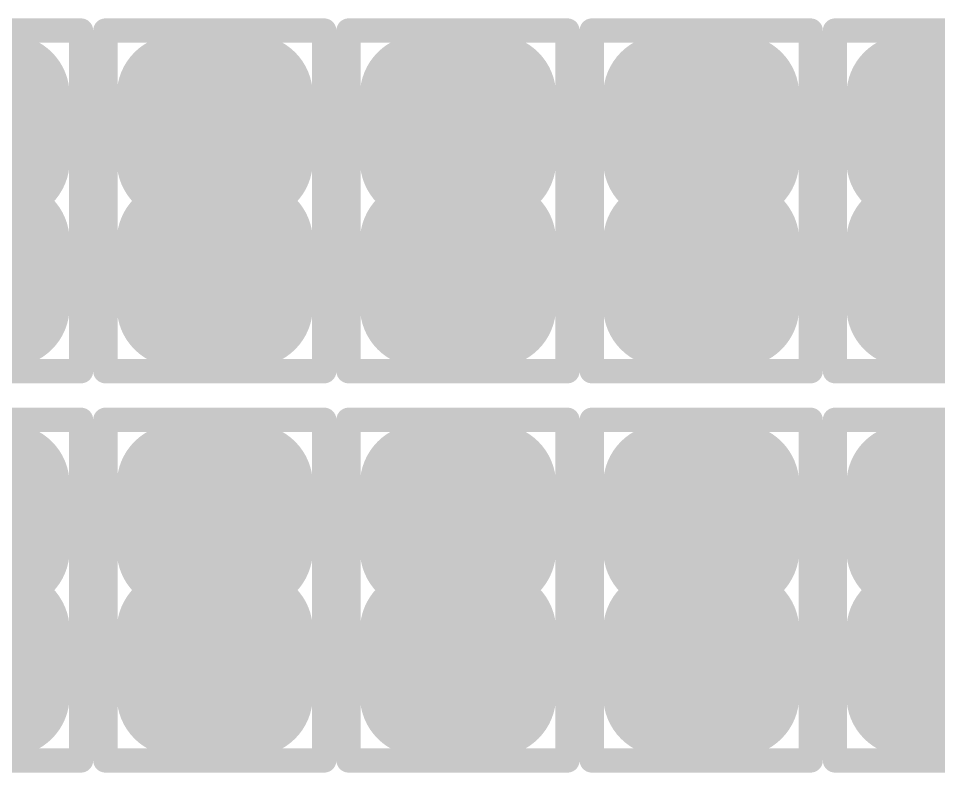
# Model space of a CAD drawing. Header units: millimetres. Extents: x 169 to 355, y 129 to 253.
# Drawn here: x 186.271 to 188.163, y 161.25 to 162.8 of the extents above; entities that cross this region are included whole.
import ezdxf

# ---------------------------------------------------------------- set-up
doc = ezdxf.new("R2010")
doc.units = ezdxf.units.MM
for name, color, linetype in [('BottomLayer', 5, 'Continuous'), ('BottomPaste', 16, 'Continuous'), ('BottomSolder', 6, 'Continuous'), ('Mechanical1', 6, 'Continuous'), ('Mechanical15', 56, 'Continuous')]:
    doc.layers.add(name, color=color, linetype=linetype)

# ---------------------------------------------------------------- blocks, each defined once
blk = doc.blocks.new('R01005_B_1276')
at = {"layer": 'BottomLayer', "const_width": 0.0225}
for points in [[(-0.2287, 0.0775, 1), (-0.2063, 0.0775, 1)], [(-0.0937, 0.0775, 1), (-0.0712, 0.0775, 1)], [(0.0712, 0.0775, 1), (0.0937, 0.0775, 1)], [(0.2063, 0.0775, 1), (0.2287, 0.0775, 1)], [(-0.2287, -0.0775, 1), (-0.2063, -0.0775, 1)], [(-0.0937, -0.0775, 1), (-0.0712, -0.0775, 1)], [(0.0712, -0.0775, 1), (0.0937, -0.0775, 1)], [(0.2063, -0.0775, 1), (0.2287, -0.0775, 1)]]:
    blk.add_lwpolyline(points, format="xyb", close=True, dxfattribs=at)
at = {"layer": 'BottomLayer'}
for points in [[(-0.0825, -0.1), (-0.0825, 0.1), (-0.2175, -0.1), (-0.2175, 0.1)], [(0.2175, -0.1), (0.2175, 0.1), (0.0825, -0.1), (0.0825, 0.1)], [(-0.06, -0.0775), (-0.06, 0.0775), (-0.24, -0.0775), (-0.24, 0.0775)], [(0.24, -0.0775), (0.24, 0.0775), (0.06, -0.0775), (0.06, 0.0775)]]:
    blk.add_solid(points, dxfattribs=at)
at = {"layer": 'BottomPaste', "const_width": 0.0225}
for points in [[(-0.2287, 0.0775, 1), (-0.2063, 0.0775, 1)], [(-0.0937, 0.0775, 1), (-0.0712, 0.0775, 1)], [(0.0712, 0.0775, 1), (0.0937, 0.0775, 1)], [(0.2063, 0.0775, 1), (0.2287, 0.0775, 1)], [(-0.2287, -0.0775, 1), (-0.2063, -0.0775, 1)], [(-0.0937, -0.0775, 1), (-0.0712, -0.0775, 1)], [(0.0712, -0.0775, 1), (0.0937, -0.0775, 1)], [(0.2063, -0.0775, 1), (0.2287, -0.0775, 1)]]:
    blk.add_lwpolyline(points, format="xyb", close=True, dxfattribs=at)
at = {"layer": 'BottomPaste'}
for points in [[(-0.0825, -0.1), (-0.0825, 0.1), (-0.2175, -0.1), (-0.2175, 0.1)], [(0.2175, -0.1), (0.2175, 0.1), (0.0825, -0.1), (0.0825, 0.1)], [(-0.06, -0.0775), (-0.06, 0.0775), (-0.24, -0.0775), (-0.24, 0.0775)], [(0.24, -0.0775), (0.24, 0.0775), (0.06, -0.0775), (0.06, 0.0775)]]:
    blk.add_solid(points, dxfattribs=at)
at = {"layer": 'BottomSolder', "const_width": 0.1241}
for points in [[(-0.2795, 0.0775, 1), (-0.1555, 0.0775, 1)], [(-0.1445, 0.0775, 1), (-0.0204, 0.0775, 1)], [(0.0204, 0.0775, 1), (0.1445, 0.0775, 1)], [(0.1555, 0.0775, 1), (0.2795, 0.0775, 1)], [(-0.2795, -0.0775, 1), (-0.1555, -0.0775, 1)], [(-0.1445, -0.0775, 1), (-0.0204, -0.0775, 1)], [(0.0204, -0.0775, 1), (0.1445, -0.0775, 1)], [(0.1555, -0.0775, 1), (0.2795, -0.0775, 1)]]:
    blk.add_lwpolyline(points, format="xyb", close=True, dxfattribs=at)
at = {"layer": 'BottomSolder'}
for points in [[(-0.0825, -0.2016), (-0.0825, 0.2016), (-0.2175, -0.2016), (-0.2175, 0.2016)], [(0.2175, -0.2016), (0.2175, 0.2016), (0.0825, -0.2016), (0.0825, 0.2016)], [(0.0416, -0.0775), (0.0416, 0.0775), (-0.3416, -0.0775), (-0.3416, 0.0775)], [(0.3416, -0.0775), (0.3416, 0.0775), (-0.0416, -0.0775), (-0.0416, 0.0775)]]:
    blk.add_solid(points, dxfattribs=at)
at = {"layer": 'Mechanical1', "const_width": 0.05}
for points in [[(-0.1999, 0.0999), (-0.1999, -0.1001)], [(-0.1999, 0.0999), (0.2001, 0.0999)], [(0.2001, 0.0999), (0.2001, -0.1001)], [(-0.1999, -0.1001), (0.2001, -0.1001)]]:
    blk.add_lwpolyline(points, dxfattribs=at)
at = {"layer": 'Mechanical1', "const_width": 0.025}
for points in [[(-0.2124, 0.0999, 1), (-0.1874, 0.0999, 1)], [(-0.2124, 0.0999, 1), (-0.1874, 0.0999, 1)], [(0.1876, 0.0999, 1), (0.2126, 0.0999, 1)], [(0.1876, 0.0999, 1), (0.2126, 0.0999, 1)], [(-0.2124, -0.1001, 1), (-0.1874, -0.1001, 1)], [(-0.2124, -0.1001, 1), (-0.1874, -0.1001, 1)], [(0.1876, -0.1001, 1), (0.2126, -0.1001, 1)], [(0.1876, -0.1001, 1), (0.2126, -0.1001, 1)]]:
    blk.add_lwpolyline(points, format="xyb", close=True, dxfattribs=at)
at = {"layer": 'Mechanical15', "const_width": 0.05}
for points in [[(-0.35, 0.225), (-0.35, -0.225)], [(-0.35, 0.225), (0.35, 0.225)], [(0.35, 0.225), (0.35, -0.225)], [(0, 0.125), (0, -0.125)], [(-0.15, 0), (0.15, 0)], [(-0.35, -0.225), (0.35, -0.225)]]:
    blk.add_lwpolyline(points, dxfattribs=at)
at = {"layer": 'Mechanical15', "const_width": 0.025}
for points in [[(-0.3625, 0.225, 1), (-0.3375, 0.225, 1)], [(-0.3625, 0.225, 1), (-0.3375, 0.225, 1)], [(0.3375, 0.225, 1), (0.3625, 0.225, 1)], [(0.3375, 0.225, 1), (0.3625, 0.225, 1)], [(-0.0125, 0.125, 1), (0.0125, 0.125, 1)], [(-0.1625, 0, 1), (-0.1375, 0, 1)], [(0.1375, 0, 1), (0.1625, 0, 1)], [(-0.0125, -0.125, 1), (0.0125, -0.125, 1)], [(-0.3625, -0.225, 1), (-0.3375, -0.225, 1)], [(-0.3625, -0.225, 1), (-0.3375, -0.225, 1)], [(0.3375, -0.225, 1), (0.3625, -0.225, 1)], [(0.3375, -0.225, 1), (0.3625, -0.225, 1)]]:
    blk.add_lwpolyline(points, format="xyb", close=True, dxfattribs=at)
blk = doc.blocks.new('R01005_B_1279')
at = {"layer": 'BottomLayer', "const_width": 0.0225}
for points in [[(-0.2287, 0.0775, 1), (-0.2063, 0.0775, 1)], [(-0.0937, 0.0775, 1), (-0.0712, 0.0775, 1)], [(0.0712, 0.0775, 1), (0.0937, 0.0775, 1)], [(0.2063, 0.0775, 1), (0.2287, 0.0775, 1)], [(-0.2287, -0.0775, 1), (-0.2063, -0.0775, 1)], [(-0.0937, -0.0775, 1), (-0.0712, -0.0775, 1)], [(0.0712, -0.0775, 1), (0.0937, -0.0775, 1)], [(0.2063, -0.0775, 1), (0.2287, -0.0775, 1)]]:
    blk.add_lwpolyline(points, format="xyb", close=True, dxfattribs=at)
at = {"layer": 'BottomLayer'}
for points in [[(-0.0825, -0.1), (-0.0825, 0.1), (-0.2175, -0.1), (-0.2175, 0.1)], [(0.2175, -0.1), (0.2175, 0.1), (0.0825, -0.1), (0.0825, 0.1)], [(-0.06, -0.0775), (-0.06, 0.0775), (-0.24, -0.0775), (-0.24, 0.0775)], [(0.24, -0.0775), (0.24, 0.0775), (0.06, -0.0775), (0.06, 0.0775)]]:
    blk.add_solid(points, dxfattribs=at)
at = {"layer": 'BottomPaste', "const_width": 0.0225}
for points in [[(-0.2287, 0.0775, 1), (-0.2063, 0.0775, 1)], [(-0.0937, 0.0775, 1), (-0.0712, 0.0775, 1)], [(0.0712, 0.0775, 1), (0.0937, 0.0775, 1)], [(0.2063, 0.0775, 1), (0.2287, 0.0775, 1)], [(-0.2287, -0.0775, 1), (-0.2063, -0.0775, 1)], [(-0.0937, -0.0775, 1), (-0.0712, -0.0775, 1)], [(0.0712, -0.0775, 1), (0.0937, -0.0775, 1)], [(0.2063, -0.0775, 1), (0.2287, -0.0775, 1)]]:
    blk.add_lwpolyline(points, format="xyb", close=True, dxfattribs=at)
at = {"layer": 'BottomPaste'}
for points in [[(-0.0825, -0.1), (-0.0825, 0.1), (-0.2175, -0.1), (-0.2175, 0.1)], [(0.2175, -0.1), (0.2175, 0.1), (0.0825, -0.1), (0.0825, 0.1)], [(-0.06, -0.0775), (-0.06, 0.0775), (-0.24, -0.0775), (-0.24, 0.0775)], [(0.24, -0.0775), (0.24, 0.0775), (0.06, -0.0775), (0.06, 0.0775)]]:
    blk.add_solid(points, dxfattribs=at)
at = {"layer": 'BottomSolder', "const_width": 0.1241}
for points in [[(-0.2795, 0.0775, 1), (-0.1555, 0.0775, 1)], [(-0.1445, 0.0775, 1), (-0.0204, 0.0775, 1)], [(0.0204, 0.0775, 1), (0.1445, 0.0775, 1)], [(0.1555, 0.0775, 1), (0.2795, 0.0775, 1)], [(-0.2795, -0.0775, 1), (-0.1555, -0.0775, 1)], [(-0.1445, -0.0775, 1), (-0.0204, -0.0775, 1)], [(0.0204, -0.0775, 1), (0.1445, -0.0775, 1)], [(0.1555, -0.0775, 1), (0.2795, -0.0775, 1)]]:
    blk.add_lwpolyline(points, format="xyb", close=True, dxfattribs=at)
at = {"layer": 'BottomSolder'}
for points in [[(-0.0825, -0.2016), (-0.0825, 0.2016), (-0.2175, -0.2016), (-0.2175, 0.2016)], [(0.2175, -0.2016), (0.2175, 0.2016), (0.0825, -0.2016), (0.0825, 0.2016)], [(0.0416, -0.0775), (0.0416, 0.0775), (-0.3416, -0.0775), (-0.3416, 0.0775)], [(0.3416, -0.0775), (0.3416, 0.0775), (-0.0416, -0.0775), (-0.0416, 0.0775)]]:
    blk.add_solid(points, dxfattribs=at)
at = {"layer": 'Mechanical1', "const_width": 0.05}
for points in [[(-0.1999, 0.0999), (-0.1999, -0.1001)], [(-0.1999, 0.0999), (0.2001, 0.0999)], [(0.2001, 0.0999), (0.2001, -0.1001)], [(-0.1999, -0.1001), (0.2001, -0.1001)]]:
    blk.add_lwpolyline(points, dxfattribs=at)
at = {"layer": 'Mechanical1', "const_width": 0.025}
for points in [[(-0.2124, 0.0999, 1), (-0.1874, 0.0999, 1)], [(-0.2124, 0.0999, 1), (-0.1874, 0.0999, 1)], [(0.1876, 0.0999, 1), (0.2126, 0.0999, 1)], [(0.1876, 0.0999, 1), (0.2126, 0.0999, 1)], [(-0.2124, -0.1001, 1), (-0.1874, -0.1001, 1)], [(-0.2124, -0.1001, 1), (-0.1874, -0.1001, 1)], [(0.1876, -0.1001, 1), (0.2126, -0.1001, 1)], [(0.1876, -0.1001, 1), (0.2126, -0.1001, 1)]]:
    blk.add_lwpolyline(points, format="xyb", close=True, dxfattribs=at)
at = {"layer": 'Mechanical15', "const_width": 0.05}
for points in [[(-0.35, 0.225), (-0.35, -0.225)], [(-0.35, 0.225), (0.35, 0.225)], [(0.35, 0.225), (0.35, -0.225)], [(0, 0.125), (0, -0.125)], [(-0.15, 0), (0.15, 0)], [(-0.35, -0.225), (0.35, -0.225)]]:
    blk.add_lwpolyline(points, dxfattribs=at)
at = {"layer": 'Mechanical15', "const_width": 0.025}
for points in [[(-0.3625, 0.225, 1), (-0.3375, 0.225, 1)], [(-0.3625, 0.225, 1), (-0.3375, 0.225, 1)], [(0.3375, 0.225, 1), (0.3625, 0.225, 1)], [(0.3375, 0.225, 1), (0.3625, 0.225, 1)], [(-0.0125, 0.125, 1), (0.0125, 0.125, 1)], [(-0.1625, 0, 1), (-0.1375, 0, 1)], [(0.1375, 0, 1), (0.1625, 0, 1)], [(-0.0125, -0.125, 1), (0.0125, -0.125, 1)], [(-0.3625, -0.225, 1), (-0.3375, -0.225, 1)], [(-0.3625, -0.225, 1), (-0.3375, -0.225, 1)], [(0.3375, -0.225, 1), (0.3625, -0.225, 1)], [(0.3375, -0.225, 1), (0.3625, -0.225, 1)]]:
    blk.add_lwpolyline(points, format="xyb", close=True, dxfattribs=at)
blk = doc.blocks.new('R01005_B_1280')
at = {"layer": 'BottomLayer', "const_width": 0.0225}
for points in [[(-0.2287, 0.0775, 1), (-0.2063, 0.0775, 1)], [(-0.0937, 0.0775, 1), (-0.0712, 0.0775, 1)], [(0.0712, 0.0775, 1), (0.0937, 0.0775, 1)], [(0.2063, 0.0775, 1), (0.2287, 0.0775, 1)], [(-0.2287, -0.0775, 1), (-0.2063, -0.0775, 1)], [(-0.0937, -0.0775, 1), (-0.0712, -0.0775, 1)], [(0.0712, -0.0775, 1), (0.0937, -0.0775, 1)], [(0.2063, -0.0775, 1), (0.2287, -0.0775, 1)]]:
    blk.add_lwpolyline(points, format="xyb", close=True, dxfattribs=at)
at = {"layer": 'BottomLayer'}
for points in [[(-0.0825, -0.1), (-0.0825, 0.1), (-0.2175, -0.1), (-0.2175, 0.1)], [(0.2175, -0.1), (0.2175, 0.1), (0.0825, -0.1), (0.0825, 0.1)], [(-0.06, -0.0775), (-0.06, 0.0775), (-0.24, -0.0775), (-0.24, 0.0775)], [(0.24, -0.0775), (0.24, 0.0775), (0.06, -0.0775), (0.06, 0.0775)]]:
    blk.add_solid(points, dxfattribs=at)
at = {"layer": 'BottomPaste', "const_width": 0.0225}
for points in [[(-0.2287, 0.0775, 1), (-0.2063, 0.0775, 1)], [(-0.0937, 0.0775, 1), (-0.0712, 0.0775, 1)], [(0.0712, 0.0775, 1), (0.0937, 0.0775, 1)], [(0.2063, 0.0775, 1), (0.2287, 0.0775, 1)], [(-0.2287, -0.0775, 1), (-0.2063, -0.0775, 1)], [(-0.0937, -0.0775, 1), (-0.0712, -0.0775, 1)], [(0.0712, -0.0775, 1), (0.0937, -0.0775, 1)], [(0.2063, -0.0775, 1), (0.2287, -0.0775, 1)]]:
    blk.add_lwpolyline(points, format="xyb", close=True, dxfattribs=at)
at = {"layer": 'BottomPaste'}
for points in [[(-0.0825, -0.1), (-0.0825, 0.1), (-0.2175, -0.1), (-0.2175, 0.1)], [(0.2175, -0.1), (0.2175, 0.1), (0.0825, -0.1), (0.0825, 0.1)], [(-0.06, -0.0775), (-0.06, 0.0775), (-0.24, -0.0775), (-0.24, 0.0775)], [(0.24, -0.0775), (0.24, 0.0775), (0.06, -0.0775), (0.06, 0.0775)]]:
    blk.add_solid(points, dxfattribs=at)
at = {"layer": 'BottomSolder', "const_width": 0.1241}
for points in [[(-0.2795, 0.0775, 1), (-0.1555, 0.0775, 1)], [(-0.1445, 0.0775, 1), (-0.0204, 0.0775, 1)], [(0.0204, 0.0775, 1), (0.1445, 0.0775, 1)], [(0.1555, 0.0775, 1), (0.2795, 0.0775, 1)], [(-0.2795, -0.0775, 1), (-0.1555, -0.0775, 1)], [(-0.1445, -0.0775, 1), (-0.0204, -0.0775, 1)], [(0.0204, -0.0775, 1), (0.1445, -0.0775, 1)], [(0.1555, -0.0775, 1), (0.2795, -0.0775, 1)]]:
    blk.add_lwpolyline(points, format="xyb", close=True, dxfattribs=at)
at = {"layer": 'BottomSolder'}
for points in [[(-0.0825, -0.2016), (-0.0825, 0.2016), (-0.2175, -0.2016), (-0.2175, 0.2016)], [(0.2175, -0.2016), (0.2175, 0.2016), (0.0825, -0.2016), (0.0825, 0.2016)], [(0.0416, -0.0775), (0.0416, 0.0775), (-0.3416, -0.0775), (-0.3416, 0.0775)], [(0.3416, -0.0775), (0.3416, 0.0775), (-0.0416, -0.0775), (-0.0416, 0.0775)]]:
    blk.add_solid(points, dxfattribs=at)
at = {"layer": 'Mechanical1', "const_width": 0.05}
for points in [[(-0.1999, 0.0999), (-0.1999, -0.1001)], [(-0.1999, 0.0999), (0.2001, 0.0999)], [(0.2001, 0.0999), (0.2001, -0.1001)], [(-0.1999, -0.1001), (0.2001, -0.1001)]]:
    blk.add_lwpolyline(points, dxfattribs=at)
at = {"layer": 'Mechanical1', "const_width": 0.025}
for points in [[(-0.2124, 0.0999, 1), (-0.1874, 0.0999, 1)], [(-0.2124, 0.0999, 1), (-0.1874, 0.0999, 1)], [(0.1876, 0.0999, 1), (0.2126, 0.0999, 1)], [(0.1876, 0.0999, 1), (0.2126, 0.0999, 1)], [(-0.2124, -0.1001, 1), (-0.1874, -0.1001, 1)], [(-0.2124, -0.1001, 1), (-0.1874, -0.1001, 1)], [(0.1876, -0.1001, 1), (0.2126, -0.1001, 1)], [(0.1876, -0.1001, 1), (0.2126, -0.1001, 1)]]:
    blk.add_lwpolyline(points, format="xyb", close=True, dxfattribs=at)
at = {"layer": 'Mechanical15', "const_width": 0.05}
for points in [[(-0.35, 0.225), (-0.35, -0.225)], [(-0.35, 0.225), (0.35, 0.225)], [(0.35, 0.225), (0.35, -0.225)], [(0, 0.125), (0, -0.125)], [(-0.15, 0), (0.15, 0)], [(-0.35, -0.225), (0.35, -0.225)]]:
    blk.add_lwpolyline(points, dxfattribs=at)
at = {"layer": 'Mechanical15', "const_width": 0.025}
for points in [[(-0.3625, 0.225, 1), (-0.3375, 0.225, 1)], [(-0.3625, 0.225, 1), (-0.3375, 0.225, 1)], [(0.3375, 0.225, 1), (0.3625, 0.225, 1)], [(0.3375, 0.225, 1), (0.3625, 0.225, 1)], [(-0.0125, 0.125, 1), (0.0125, 0.125, 1)], [(-0.1625, 0, 1), (-0.1375, 0, 1)], [(0.1375, 0, 1), (0.1625, 0, 1)], [(-0.0125, -0.125, 1), (0.0125, -0.125, 1)], [(-0.3625, -0.225, 1), (-0.3375, -0.225, 1)], [(-0.3625, -0.225, 1), (-0.3375, -0.225, 1)], [(0.3375, -0.225, 1), (0.3625, -0.225, 1)], [(0.3375, -0.225, 1), (0.3625, -0.225, 1)]]:
    blk.add_lwpolyline(points, format="xyb", close=True, dxfattribs=at)
blk = doc.blocks.new('R01005_B_1281')
at = {"layer": 'BottomLayer', "const_width": 0.0225}
for points in [[(-0.2287, 0.0775, 1), (-0.2063, 0.0775, 1)], [(-0.0937, 0.0775, 1), (-0.0712, 0.0775, 1)], [(0.0712, 0.0775, 1), (0.0937, 0.0775, 1)], [(0.2063, 0.0775, 1), (0.2287, 0.0775, 1)], [(-0.2287, -0.0775, 1), (-0.2063, -0.0775, 1)], [(-0.0937, -0.0775, 1), (-0.0712, -0.0775, 1)], [(0.0712, -0.0775, 1), (0.0937, -0.0775, 1)], [(0.2063, -0.0775, 1), (0.2287, -0.0775, 1)]]:
    blk.add_lwpolyline(points, format="xyb", close=True, dxfattribs=at)
at = {"layer": 'BottomLayer'}
for points in [[(-0.0825, -0.1), (-0.0825, 0.1), (-0.2175, -0.1), (-0.2175, 0.1)], [(0.2175, -0.1), (0.2175, 0.1), (0.0825, -0.1), (0.0825, 0.1)], [(-0.06, -0.0775), (-0.06, 0.0775), (-0.24, -0.0775), (-0.24, 0.0775)], [(0.24, -0.0775), (0.24, 0.0775), (0.06, -0.0775), (0.06, 0.0775)]]:
    blk.add_solid(points, dxfattribs=at)
at = {"layer": 'BottomPaste', "const_width": 0.0225}
for points in [[(-0.2287, 0.0775, 1), (-0.2063, 0.0775, 1)], [(-0.0937, 0.0775, 1), (-0.0712, 0.0775, 1)], [(0.0712, 0.0775, 1), (0.0937, 0.0775, 1)], [(0.2063, 0.0775, 1), (0.2287, 0.0775, 1)], [(-0.2287, -0.0775, 1), (-0.2063, -0.0775, 1)], [(-0.0937, -0.0775, 1), (-0.0712, -0.0775, 1)], [(0.0712, -0.0775, 1), (0.0937, -0.0775, 1)], [(0.2063, -0.0775, 1), (0.2287, -0.0775, 1)]]:
    blk.add_lwpolyline(points, format="xyb", close=True, dxfattribs=at)
at = {"layer": 'BottomPaste'}
for points in [[(-0.0825, -0.1), (-0.0825, 0.1), (-0.2175, -0.1), (-0.2175, 0.1)], [(0.2175, -0.1), (0.2175, 0.1), (0.0825, -0.1), (0.0825, 0.1)], [(-0.06, -0.0775), (-0.06, 0.0775), (-0.24, -0.0775), (-0.24, 0.0775)], [(0.24, -0.0775), (0.24, 0.0775), (0.06, -0.0775), (0.06, 0.0775)]]:
    blk.add_solid(points, dxfattribs=at)
at = {"layer": 'BottomSolder', "const_width": 0.1241}
for points in [[(-0.2795, 0.0775, 1), (-0.1555, 0.0775, 1)], [(-0.1445, 0.0775, 1), (-0.0204, 0.0775, 1)], [(0.0204, 0.0775, 1), (0.1445, 0.0775, 1)], [(0.1555, 0.0775, 1), (0.2795, 0.0775, 1)], [(-0.2795, -0.0775, 1), (-0.1555, -0.0775, 1)], [(-0.1445, -0.0775, 1), (-0.0204, -0.0775, 1)], [(0.0204, -0.0775, 1), (0.1445, -0.0775, 1)], [(0.1555, -0.0775, 1), (0.2795, -0.0775, 1)]]:
    blk.add_lwpolyline(points, format="xyb", close=True, dxfattribs=at)
at = {"layer": 'BottomSolder'}
for points in [[(-0.0825, -0.2016), (-0.0825, 0.2016), (-0.2175, -0.2016), (-0.2175, 0.2016)], [(0.2175, -0.2016), (0.2175, 0.2016), (0.0825, -0.2016), (0.0825, 0.2016)], [(0.0416, -0.0775), (0.0416, 0.0775), (-0.3416, -0.0775), (-0.3416, 0.0775)], [(0.3416, -0.0775), (0.3416, 0.0775), (-0.0416, -0.0775), (-0.0416, 0.0775)]]:
    blk.add_solid(points, dxfattribs=at)
at = {"layer": 'Mechanical1', "const_width": 0.05}
for points in [[(-0.1999, 0.0999), (-0.1999, -0.1001)], [(-0.1999, 0.0999), (0.2001, 0.0999)], [(0.2001, 0.0999), (0.2001, -0.1001)], [(-0.1999, -0.1001), (0.2001, -0.1001)]]:
    blk.add_lwpolyline(points, dxfattribs=at)
at = {"layer": 'Mechanical1', "const_width": 0.025}
for points in [[(-0.2124, 0.0999, 1), (-0.1874, 0.0999, 1)], [(-0.2124, 0.0999, 1), (-0.1874, 0.0999, 1)], [(0.1876, 0.0999, 1), (0.2126, 0.0999, 1)], [(0.1876, 0.0999, 1), (0.2126, 0.0999, 1)], [(-0.2124, -0.1001, 1), (-0.1874, -0.1001, 1)], [(-0.2124, -0.1001, 1), (-0.1874, -0.1001, 1)], [(0.1876, -0.1001, 1), (0.2126, -0.1001, 1)], [(0.1876, -0.1001, 1), (0.2126, -0.1001, 1)]]:
    blk.add_lwpolyline(points, format="xyb", close=True, dxfattribs=at)
at = {"layer": 'Mechanical15', "const_width": 0.05}
for points in [[(-0.35, 0.225), (-0.35, -0.225)], [(-0.35, 0.225), (0.35, 0.225)], [(0.35, 0.225), (0.35, -0.225)], [(0, 0.125), (0, -0.125)], [(-0.15, 0), (0.15, 0)], [(-0.35, -0.225), (0.35, -0.225)]]:
    blk.add_lwpolyline(points, dxfattribs=at)
at = {"layer": 'Mechanical15', "const_width": 0.025}
for points in [[(-0.3625, 0.225, 1), (-0.3375, 0.225, 1)], [(-0.3625, 0.225, 1), (-0.3375, 0.225, 1)], [(0.3375, 0.225, 1), (0.3625, 0.225, 1)], [(0.3375, 0.225, 1), (0.3625, 0.225, 1)], [(-0.0125, 0.125, 1), (0.0125, 0.125, 1)], [(-0.1625, 0, 1), (-0.1375, 0, 1)], [(0.1375, 0, 1), (0.1625, 0, 1)], [(-0.0125, -0.125, 1), (0.0125, -0.125, 1)], [(-0.3625, -0.225, 1), (-0.3375, -0.225, 1)], [(-0.3625, -0.225, 1), (-0.3375, -0.225, 1)], [(0.3375, -0.225, 1), (0.3625, -0.225, 1)], [(0.3375, -0.225, 1), (0.3625, -0.225, 1)]]:
    blk.add_lwpolyline(points, format="xyb", close=True, dxfattribs=at)
blk = doc.blocks.new('R01005_B_1282')
at = {"layer": 'BottomLayer', "const_width": 0.0225}
for points in [[(-0.2287, 0.0775, 1), (-0.2063, 0.0775, 1)], [(-0.0937, 0.0775, 1), (-0.0712, 0.0775, 1)], [(0.0712, 0.0775, 1), (0.0937, 0.0775, 1)], [(0.2063, 0.0775, 1), (0.2287, 0.0775, 1)], [(-0.2287, -0.0775, 1), (-0.2063, -0.0775, 1)], [(-0.0937, -0.0775, 1), (-0.0712, -0.0775, 1)], [(0.0712, -0.0775, 1), (0.0937, -0.0775, 1)], [(0.2063, -0.0775, 1), (0.2287, -0.0775, 1)]]:
    blk.add_lwpolyline(points, format="xyb", close=True, dxfattribs=at)
at = {"layer": 'BottomLayer'}
for points in [[(-0.0825, -0.1), (-0.0825, 0.1), (-0.2175, -0.1), (-0.2175, 0.1)], [(0.2175, -0.1), (0.2175, 0.1), (0.0825, -0.1), (0.0825, 0.1)], [(-0.06, -0.0775), (-0.06, 0.0775), (-0.24, -0.0775), (-0.24, 0.0775)], [(0.24, -0.0775), (0.24, 0.0775), (0.06, -0.0775), (0.06, 0.0775)]]:
    blk.add_solid(points, dxfattribs=at)
at = {"layer": 'BottomPaste', "const_width": 0.0225}
for points in [[(-0.2287, 0.0775, 1), (-0.2063, 0.0775, 1)], [(-0.0937, 0.0775, 1), (-0.0712, 0.0775, 1)], [(0.0712, 0.0775, 1), (0.0937, 0.0775, 1)], [(0.2063, 0.0775, 1), (0.2287, 0.0775, 1)], [(-0.2287, -0.0775, 1), (-0.2063, -0.0775, 1)], [(-0.0937, -0.0775, 1), (-0.0712, -0.0775, 1)], [(0.0712, -0.0775, 1), (0.0937, -0.0775, 1)], [(0.2063, -0.0775, 1), (0.2287, -0.0775, 1)]]:
    blk.add_lwpolyline(points, format="xyb", close=True, dxfattribs=at)
at = {"layer": 'BottomPaste'}
for points in [[(-0.0825, -0.1), (-0.0825, 0.1), (-0.2175, -0.1), (-0.2175, 0.1)], [(0.2175, -0.1), (0.2175, 0.1), (0.0825, -0.1), (0.0825, 0.1)], [(-0.06, -0.0775), (-0.06, 0.0775), (-0.24, -0.0775), (-0.24, 0.0775)], [(0.24, -0.0775), (0.24, 0.0775), (0.06, -0.0775), (0.06, 0.0775)]]:
    blk.add_solid(points, dxfattribs=at)
at = {"layer": 'BottomSolder', "const_width": 0.1241}
for points in [[(-0.2795, 0.0775, 1), (-0.1555, 0.0775, 1)], [(-0.1445, 0.0775, 1), (-0.0204, 0.0775, 1)], [(0.0204, 0.0775, 1), (0.1445, 0.0775, 1)], [(0.1555, 0.0775, 1), (0.2795, 0.0775, 1)], [(-0.2795, -0.0775, 1), (-0.1555, -0.0775, 1)], [(-0.1445, -0.0775, 1), (-0.0204, -0.0775, 1)], [(0.0204, -0.0775, 1), (0.1445, -0.0775, 1)], [(0.1555, -0.0775, 1), (0.2795, -0.0775, 1)]]:
    blk.add_lwpolyline(points, format="xyb", close=True, dxfattribs=at)
at = {"layer": 'BottomSolder'}
for points in [[(-0.0825, -0.2016), (-0.0825, 0.2016), (-0.2175, -0.2016), (-0.2175, 0.2016)], [(0.2175, -0.2016), (0.2175, 0.2016), (0.0825, -0.2016), (0.0825, 0.2016)], [(0.0416, -0.0775), (0.0416, 0.0775), (-0.3416, -0.0775), (-0.3416, 0.0775)], [(0.3416, -0.0775), (0.3416, 0.0775), (-0.0416, -0.0775), (-0.0416, 0.0775)]]:
    blk.add_solid(points, dxfattribs=at)
at = {"layer": 'Mechanical1', "const_width": 0.05}
for points in [[(-0.1999, 0.0999), (-0.1999, -0.1001)], [(-0.1999, 0.0999), (0.2001, 0.0999)], [(0.2001, 0.0999), (0.2001, -0.1001)], [(-0.1999, -0.1001), (0.2001, -0.1001)]]:
    blk.add_lwpolyline(points, dxfattribs=at)
at = {"layer": 'Mechanical1', "const_width": 0.025}
for points in [[(-0.2124, 0.0999, 1), (-0.1874, 0.0999, 1)], [(-0.2124, 0.0999, 1), (-0.1874, 0.0999, 1)], [(0.1876, 0.0999, 1), (0.2126, 0.0999, 1)], [(0.1876, 0.0999, 1), (0.2126, 0.0999, 1)], [(-0.2124, -0.1001, 1), (-0.1874, -0.1001, 1)], [(-0.2124, -0.1001, 1), (-0.1874, -0.1001, 1)], [(0.1876, -0.1001, 1), (0.2126, -0.1001, 1)], [(0.1876, -0.1001, 1), (0.2126, -0.1001, 1)]]:
    blk.add_lwpolyline(points, format="xyb", close=True, dxfattribs=at)
at = {"layer": 'Mechanical15', "const_width": 0.05}
for points in [[(-0.35, 0.225), (-0.35, -0.225)], [(-0.35, 0.225), (0.35, 0.225)], [(0.35, 0.225), (0.35, -0.225)], [(0, 0.125), (0, -0.125)], [(-0.15, 0), (0.15, 0)], [(-0.35, -0.225), (0.35, -0.225)]]:
    blk.add_lwpolyline(points, dxfattribs=at)
at = {"layer": 'Mechanical15', "const_width": 0.025}
for points in [[(-0.3625, 0.225, 1), (-0.3375, 0.225, 1)], [(-0.3625, 0.225, 1), (-0.3375, 0.225, 1)], [(0.3375, 0.225, 1), (0.3625, 0.225, 1)], [(0.3375, 0.225, 1), (0.3625, 0.225, 1)], [(-0.0125, 0.125, 1), (0.0125, 0.125, 1)], [(-0.1625, 0, 1), (-0.1375, 0, 1)], [(0.1375, 0, 1), (0.1625, 0, 1)], [(-0.0125, -0.125, 1), (0.0125, -0.125, 1)], [(-0.3625, -0.225, 1), (-0.3375, -0.225, 1)], [(-0.3625, -0.225, 1), (-0.3375, -0.225, 1)], [(0.3375, -0.225, 1), (0.3625, -0.225, 1)], [(0.3375, -0.225, 1), (0.3625, -0.225, 1)]]:
    blk.add_lwpolyline(points, format="xyb", close=True, dxfattribs=at)
blk = doc.blocks.new('R01005_B_1316')
at = {"layer": 'BottomLayer', "const_width": 0.0225}
for points in [[(-0.2287, 0.0775, 1), (-0.2063, 0.0775, 1)], [(-0.0937, 0.0775, 1), (-0.0712, 0.0775, 1)], [(0.0712, 0.0775, 1), (0.0937, 0.0775, 1)], [(0.2063, 0.0775, 1), (0.2287, 0.0775, 1)], [(-0.2287, -0.0775, 1), (-0.2063, -0.0775, 1)], [(-0.0937, -0.0775, 1), (-0.0712, -0.0775, 1)], [(0.0712, -0.0775, 1), (0.0937, -0.0775, 1)], [(0.2063, -0.0775, 1), (0.2287, -0.0775, 1)]]:
    blk.add_lwpolyline(points, format="xyb", close=True, dxfattribs=at)
at = {"layer": 'BottomLayer'}
for points in [[(-0.0825, -0.1), (-0.0825, 0.1), (-0.2175, -0.1), (-0.2175, 0.1)], [(0.2175, -0.1), (0.2175, 0.1), (0.0825, -0.1), (0.0825, 0.1)], [(-0.06, -0.0775), (-0.06, 0.0775), (-0.24, -0.0775), (-0.24, 0.0775)], [(0.24, -0.0775), (0.24, 0.0775), (0.06, -0.0775), (0.06, 0.0775)]]:
    blk.add_solid(points, dxfattribs=at)
at = {"layer": 'BottomPaste', "const_width": 0.0225}
for points in [[(-0.2287, 0.0775, 1), (-0.2063, 0.0775, 1)], [(-0.0937, 0.0775, 1), (-0.0712, 0.0775, 1)], [(0.0712, 0.0775, 1), (0.0937, 0.0775, 1)], [(0.2063, 0.0775, 1), (0.2287, 0.0775, 1)], [(-0.2287, -0.0775, 1), (-0.2063, -0.0775, 1)], [(-0.0937, -0.0775, 1), (-0.0712, -0.0775, 1)], [(0.0712, -0.0775, 1), (0.0937, -0.0775, 1)], [(0.2063, -0.0775, 1), (0.2287, -0.0775, 1)]]:
    blk.add_lwpolyline(points, format="xyb", close=True, dxfattribs=at)
at = {"layer": 'BottomPaste'}
for points in [[(-0.0825, -0.1), (-0.0825, 0.1), (-0.2175, -0.1), (-0.2175, 0.1)], [(0.2175, -0.1), (0.2175, 0.1), (0.0825, -0.1), (0.0825, 0.1)], [(-0.06, -0.0775), (-0.06, 0.0775), (-0.24, -0.0775), (-0.24, 0.0775)], [(0.24, -0.0775), (0.24, 0.0775), (0.06, -0.0775), (0.06, 0.0775)]]:
    blk.add_solid(points, dxfattribs=at)
at = {"layer": 'BottomSolder', "const_width": 0.1241}
for points in [[(-0.2795, 0.0775, 1), (-0.1555, 0.0775, 1)], [(-0.1445, 0.0775, 1), (-0.0204, 0.0775, 1)], [(0.0204, 0.0775, 1), (0.1445, 0.0775, 1)], [(0.1555, 0.0775, 1), (0.2795, 0.0775, 1)], [(-0.2795, -0.0775, 1), (-0.1555, -0.0775, 1)], [(-0.1445, -0.0775, 1), (-0.0204, -0.0775, 1)], [(0.0204, -0.0775, 1), (0.1445, -0.0775, 1)], [(0.1555, -0.0775, 1), (0.2795, -0.0775, 1)]]:
    blk.add_lwpolyline(points, format="xyb", close=True, dxfattribs=at)
at = {"layer": 'BottomSolder'}
for points in [[(-0.0825, -0.2016), (-0.0825, 0.2016), (-0.2175, -0.2016), (-0.2175, 0.2016)], [(0.2175, -0.2016), (0.2175, 0.2016), (0.0825, -0.2016), (0.0825, 0.2016)], [(0.0416, -0.0775), (0.0416, 0.0775), (-0.3416, -0.0775), (-0.3416, 0.0775)], [(0.3416, -0.0775), (0.3416, 0.0775), (-0.0416, -0.0775), (-0.0416, 0.0775)]]:
    blk.add_solid(points, dxfattribs=at)
at = {"layer": 'Mechanical1', "const_width": 0.05}
for points in [[(-0.1999, 0.0999), (-0.1999, -0.1001)], [(-0.1999, 0.0999), (0.2001, 0.0999)], [(0.2001, 0.0999), (0.2001, -0.1001)], [(-0.1999, -0.1001), (0.2001, -0.1001)]]:
    blk.add_lwpolyline(points, dxfattribs=at)
at = {"layer": 'Mechanical1', "const_width": 0.025}
for points in [[(-0.2124, 0.0999, 1), (-0.1874, 0.0999, 1)], [(-0.2124, 0.0999, 1), (-0.1874, 0.0999, 1)], [(0.1876, 0.0999, 1), (0.2126, 0.0999, 1)], [(0.1876, 0.0999, 1), (0.2126, 0.0999, 1)], [(-0.2124, -0.1001, 1), (-0.1874, -0.1001, 1)], [(-0.2124, -0.1001, 1), (-0.1874, -0.1001, 1)], [(0.1876, -0.1001, 1), (0.2126, -0.1001, 1)], [(0.1876, -0.1001, 1), (0.2126, -0.1001, 1)]]:
    blk.add_lwpolyline(points, format="xyb", close=True, dxfattribs=at)
at = {"layer": 'Mechanical15', "const_width": 0.05}
for points in [[(-0.35, 0.225), (-0.35, -0.225)], [(-0.35, 0.225), (0.35, 0.225)], [(0.35, 0.225), (0.35, -0.225)], [(0, 0.125), (0, -0.125)], [(-0.15, 0), (0.15, 0)], [(-0.35, -0.225), (0.35, -0.225)]]:
    blk.add_lwpolyline(points, dxfattribs=at)
at = {"layer": 'Mechanical15', "const_width": 0.025}
for points in [[(-0.3625, 0.225, 1), (-0.3375, 0.225, 1)], [(-0.3625, 0.225, 1), (-0.3375, 0.225, 1)], [(0.3375, 0.225, 1), (0.3625, 0.225, 1)], [(0.3375, 0.225, 1), (0.3625, 0.225, 1)], [(-0.0125, 0.125, 1), (0.0125, 0.125, 1)], [(-0.1625, 0, 1), (-0.1375, 0, 1)], [(0.1375, 0, 1), (0.1625, 0, 1)], [(-0.0125, -0.125, 1), (0.0125, -0.125, 1)], [(-0.3625, -0.225, 1), (-0.3375, -0.225, 1)], [(-0.3625, -0.225, 1), (-0.3375, -0.225, 1)], [(0.3375, -0.225, 1), (0.3625, -0.225, 1)], [(0.3375, -0.225, 1), (0.3625, -0.225, 1)]]:
    blk.add_lwpolyline(points, format="xyb", close=True, dxfattribs=at)
blk = doc.blocks.new('R01005_B_1317')
at = {"layer": 'BottomLayer', "const_width": 0.0225}
for points in [[(-0.2287, 0.0775, 1), (-0.2063, 0.0775, 1)], [(-0.0937, 0.0775, 1), (-0.0712, 0.0775, 1)], [(0.0712, 0.0775, 1), (0.0937, 0.0775, 1)], [(0.2063, 0.0775, 1), (0.2287, 0.0775, 1)], [(-0.2287, -0.0775, 1), (-0.2063, -0.0775, 1)], [(-0.0937, -0.0775, 1), (-0.0712, -0.0775, 1)], [(0.0712, -0.0775, 1), (0.0937, -0.0775, 1)], [(0.2063, -0.0775, 1), (0.2287, -0.0775, 1)]]:
    blk.add_lwpolyline(points, format="xyb", close=True, dxfattribs=at)
at = {"layer": 'BottomLayer'}
for points in [[(-0.0825, -0.1), (-0.0825, 0.1), (-0.2175, -0.1), (-0.2175, 0.1)], [(0.2175, -0.1), (0.2175, 0.1), (0.0825, -0.1), (0.0825, 0.1)], [(-0.06, -0.0775), (-0.06, 0.0775), (-0.24, -0.0775), (-0.24, 0.0775)], [(0.24, -0.0775), (0.24, 0.0775), (0.06, -0.0775), (0.06, 0.0775)]]:
    blk.add_solid(points, dxfattribs=at)
at = {"layer": 'BottomPaste', "const_width": 0.0225}
for points in [[(-0.2287, 0.0775, 1), (-0.2063, 0.0775, 1)], [(-0.0937, 0.0775, 1), (-0.0712, 0.0775, 1)], [(0.0712, 0.0775, 1), (0.0937, 0.0775, 1)], [(0.2063, 0.0775, 1), (0.2287, 0.0775, 1)], [(-0.2287, -0.0775, 1), (-0.2063, -0.0775, 1)], [(-0.0937, -0.0775, 1), (-0.0712, -0.0775, 1)], [(0.0712, -0.0775, 1), (0.0937, -0.0775, 1)], [(0.2063, -0.0775, 1), (0.2287, -0.0775, 1)]]:
    blk.add_lwpolyline(points, format="xyb", close=True, dxfattribs=at)
at = {"layer": 'BottomPaste'}
for points in [[(-0.0825, -0.1), (-0.0825, 0.1), (-0.2175, -0.1), (-0.2175, 0.1)], [(0.2175, -0.1), (0.2175, 0.1), (0.0825, -0.1), (0.0825, 0.1)], [(-0.06, -0.0775), (-0.06, 0.0775), (-0.24, -0.0775), (-0.24, 0.0775)], [(0.24, -0.0775), (0.24, 0.0775), (0.06, -0.0775), (0.06, 0.0775)]]:
    blk.add_solid(points, dxfattribs=at)
at = {"layer": 'BottomSolder', "const_width": 0.1241}
for points in [[(-0.2795, 0.0775, 1), (-0.1555, 0.0775, 1)], [(-0.1445, 0.0775, 1), (-0.0204, 0.0775, 1)], [(0.0204, 0.0775, 1), (0.1445, 0.0775, 1)], [(0.1555, 0.0775, 1), (0.2795, 0.0775, 1)], [(-0.2795, -0.0775, 1), (-0.1555, -0.0775, 1)], [(-0.1445, -0.0775, 1), (-0.0204, -0.0775, 1)], [(0.0204, -0.0775, 1), (0.1445, -0.0775, 1)], [(0.1555, -0.0775, 1), (0.2795, -0.0775, 1)]]:
    blk.add_lwpolyline(points, format="xyb", close=True, dxfattribs=at)
at = {"layer": 'BottomSolder'}
for points in [[(-0.0825, -0.2016), (-0.0825, 0.2016), (-0.2175, -0.2016), (-0.2175, 0.2016)], [(0.2175, -0.2016), (0.2175, 0.2016), (0.0825, -0.2016), (0.0825, 0.2016)], [(0.0416, -0.0775), (0.0416, 0.0775), (-0.3416, -0.0775), (-0.3416, 0.0775)], [(0.3416, -0.0775), (0.3416, 0.0775), (-0.0416, -0.0775), (-0.0416, 0.0775)]]:
    blk.add_solid(points, dxfattribs=at)
at = {"layer": 'Mechanical1', "const_width": 0.05}
for points in [[(-0.1999, 0.0999), (-0.1999, -0.1001)], [(-0.1999, 0.0999), (0.2001, 0.0999)], [(0.2001, 0.0999), (0.2001, -0.1001)], [(-0.1999, -0.1001), (0.2001, -0.1001)]]:
    blk.add_lwpolyline(points, dxfattribs=at)
at = {"layer": 'Mechanical1', "const_width": 0.025}
for points in [[(-0.2124, 0.0999, 1), (-0.1874, 0.0999, 1)], [(-0.2124, 0.0999, 1), (-0.1874, 0.0999, 1)], [(0.1876, 0.0999, 1), (0.2126, 0.0999, 1)], [(0.1876, 0.0999, 1), (0.2126, 0.0999, 1)], [(-0.2124, -0.1001, 1), (-0.1874, -0.1001, 1)], [(-0.2124, -0.1001, 1), (-0.1874, -0.1001, 1)], [(0.1876, -0.1001, 1), (0.2126, -0.1001, 1)], [(0.1876, -0.1001, 1), (0.2126, -0.1001, 1)]]:
    blk.add_lwpolyline(points, format="xyb", close=True, dxfattribs=at)
at = {"layer": 'Mechanical15', "const_width": 0.05}
for points in [[(-0.35, 0.225), (-0.35, -0.225)], [(-0.35, 0.225), (0.35, 0.225)], [(0.35, 0.225), (0.35, -0.225)], [(0, 0.125), (0, -0.125)], [(-0.15, 0), (0.15, 0)], [(-0.35, -0.225), (0.35, -0.225)]]:
    blk.add_lwpolyline(points, dxfattribs=at)
at = {"layer": 'Mechanical15', "const_width": 0.025}
for points in [[(-0.3625, 0.225, 1), (-0.3375, 0.225, 1)], [(-0.3625, 0.225, 1), (-0.3375, 0.225, 1)], [(0.3375, 0.225, 1), (0.3625, 0.225, 1)], [(0.3375, 0.225, 1), (0.3625, 0.225, 1)], [(-0.0125, 0.125, 1), (0.0125, 0.125, 1)], [(-0.1625, 0, 1), (-0.1375, 0, 1)], [(0.1375, 0, 1), (0.1625, 0, 1)], [(-0.0125, -0.125, 1), (0.0125, -0.125, 1)], [(-0.3625, -0.225, 1), (-0.3375, -0.225, 1)], [(-0.3625, -0.225, 1), (-0.3375, -0.225, 1)], [(0.3375, -0.225, 1), (0.3625, -0.225, 1)], [(0.3375, -0.225, 1), (0.3625, -0.225, 1)]]:
    blk.add_lwpolyline(points, format="xyb", close=True, dxfattribs=at)
blk = doc.blocks.new('R01005_B_1331')
at = {"layer": 'BottomLayer', "const_width": 0.0225}
for points in [[(-0.2287, 0.0775, 1), (-0.2063, 0.0775, 1)], [(-0.0937, 0.0775, 1), (-0.0712, 0.0775, 1)], [(0.0712, 0.0775, 1), (0.0937, 0.0775, 1)], [(0.2063, 0.0775, 1), (0.2287, 0.0775, 1)], [(-0.2287, -0.0775, 1), (-0.2063, -0.0775, 1)], [(-0.0937, -0.0775, 1), (-0.0712, -0.0775, 1)], [(0.0712, -0.0775, 1), (0.0937, -0.0775, 1)], [(0.2063, -0.0775, 1), (0.2287, -0.0775, 1)]]:
    blk.add_lwpolyline(points, format="xyb", close=True, dxfattribs=at)
at = {"layer": 'BottomLayer'}
for points in [[(-0.0825, -0.1), (-0.0825, 0.1), (-0.2175, -0.1), (-0.2175, 0.1)], [(0.2175, -0.1), (0.2175, 0.1), (0.0825, -0.1), (0.0825, 0.1)], [(-0.06, -0.0775), (-0.06, 0.0775), (-0.24, -0.0775), (-0.24, 0.0775)], [(0.24, -0.0775), (0.24, 0.0775), (0.06, -0.0775), (0.06, 0.0775)]]:
    blk.add_solid(points, dxfattribs=at)
at = {"layer": 'BottomPaste', "const_width": 0.0225}
for points in [[(-0.2287, 0.0775, 1), (-0.2063, 0.0775, 1)], [(-0.0937, 0.0775, 1), (-0.0712, 0.0775, 1)], [(0.0712, 0.0775, 1), (0.0937, 0.0775, 1)], [(0.2063, 0.0775, 1), (0.2287, 0.0775, 1)], [(-0.2287, -0.0775, 1), (-0.2063, -0.0775, 1)], [(-0.0937, -0.0775, 1), (-0.0712, -0.0775, 1)], [(0.0712, -0.0775, 1), (0.0937, -0.0775, 1)], [(0.2063, -0.0775, 1), (0.2287, -0.0775, 1)]]:
    blk.add_lwpolyline(points, format="xyb", close=True, dxfattribs=at)
at = {"layer": 'BottomPaste'}
for points in [[(-0.0825, -0.1), (-0.0825, 0.1), (-0.2175, -0.1), (-0.2175, 0.1)], [(0.2175, -0.1), (0.2175, 0.1), (0.0825, -0.1), (0.0825, 0.1)], [(-0.06, -0.0775), (-0.06, 0.0775), (-0.24, -0.0775), (-0.24, 0.0775)], [(0.24, -0.0775), (0.24, 0.0775), (0.06, -0.0775), (0.06, 0.0775)]]:
    blk.add_solid(points, dxfattribs=at)
at = {"layer": 'BottomSolder', "const_width": 0.1241}
for points in [[(-0.2795, 0.0775, 1), (-0.1555, 0.0775, 1)], [(-0.1445, 0.0775, 1), (-0.0204, 0.0775, 1)], [(0.0204, 0.0775, 1), (0.1445, 0.0775, 1)], [(0.1555, 0.0775, 1), (0.2795, 0.0775, 1)], [(-0.2795, -0.0775, 1), (-0.1555, -0.0775, 1)], [(-0.1445, -0.0775, 1), (-0.0204, -0.0775, 1)], [(0.0204, -0.0775, 1), (0.1445, -0.0775, 1)], [(0.1555, -0.0775, 1), (0.2795, -0.0775, 1)]]:
    blk.add_lwpolyline(points, format="xyb", close=True, dxfattribs=at)
at = {"layer": 'BottomSolder'}
for points in [[(-0.0825, -0.2016), (-0.0825, 0.2016), (-0.2175, -0.2016), (-0.2175, 0.2016)], [(0.2175, -0.2016), (0.2175, 0.2016), (0.0825, -0.2016), (0.0825, 0.2016)], [(0.0416, -0.0775), (0.0416, 0.0775), (-0.3416, -0.0775), (-0.3416, 0.0775)], [(0.3416, -0.0775), (0.3416, 0.0775), (-0.0416, -0.0775), (-0.0416, 0.0775)]]:
    blk.add_solid(points, dxfattribs=at)
at = {"layer": 'Mechanical1', "const_width": 0.05}
for points in [[(-0.1999, 0.0999), (-0.1999, -0.1001)], [(-0.1999, 0.0999), (0.2001, 0.0999)], [(0.2001, 0.0999), (0.2001, -0.1001)], [(-0.1999, -0.1001), (0.2001, -0.1001)]]:
    blk.add_lwpolyline(points, dxfattribs=at)
at = {"layer": 'Mechanical1', "const_width": 0.025}
for points in [[(-0.2124, 0.0999, 1), (-0.1874, 0.0999, 1)], [(-0.2124, 0.0999, 1), (-0.1874, 0.0999, 1)], [(0.1876, 0.0999, 1), (0.2126, 0.0999, 1)], [(0.1876, 0.0999, 1), (0.2126, 0.0999, 1)], [(-0.2124, -0.1001, 1), (-0.1874, -0.1001, 1)], [(-0.2124, -0.1001, 1), (-0.1874, -0.1001, 1)], [(0.1876, -0.1001, 1), (0.2126, -0.1001, 1)], [(0.1876, -0.1001, 1), (0.2126, -0.1001, 1)]]:
    blk.add_lwpolyline(points, format="xyb", close=True, dxfattribs=at)
at = {"layer": 'Mechanical15', "const_width": 0.05}
for points in [[(-0.35, 0.225), (-0.35, -0.225)], [(-0.35, 0.225), (0.35, 0.225)], [(0.35, 0.225), (0.35, -0.225)], [(0, 0.125), (0, -0.125)], [(-0.15, 0), (0.15, 0)], [(-0.35, -0.225), (0.35, -0.225)]]:
    blk.add_lwpolyline(points, dxfattribs=at)
at = {"layer": 'Mechanical15', "const_width": 0.025}
for points in [[(-0.3625, 0.225, 1), (-0.3375, 0.225, 1)], [(-0.3625, 0.225, 1), (-0.3375, 0.225, 1)], [(0.3375, 0.225, 1), (0.3625, 0.225, 1)], [(0.3375, 0.225, 1), (0.3625, 0.225, 1)], [(-0.0125, 0.125, 1), (0.0125, 0.125, 1)], [(-0.1625, 0, 1), (-0.1375, 0, 1)], [(0.1375, 0, 1), (0.1625, 0, 1)], [(-0.0125, -0.125, 1), (0.0125, -0.125, 1)], [(-0.3625, -0.225, 1), (-0.3375, -0.225, 1)], [(-0.3625, -0.225, 1), (-0.3375, -0.225, 1)], [(0.3375, -0.225, 1), (0.3625, -0.225, 1)], [(0.3375, -0.225, 1), (0.3625, -0.225, 1)]]:
    blk.add_lwpolyline(points, format="xyb", close=True, dxfattribs=at)
blk = doc.blocks.new('R01005_B_1332')
at = {"layer": 'BottomLayer', "const_width": 0.0225}
for points in [[(-0.2287, 0.0775, 1), (-0.2063, 0.0775, 1)], [(-0.0937, 0.0775, 1), (-0.0712, 0.0775, 1)], [(0.0712, 0.0775, 1), (0.0937, 0.0775, 1)], [(0.2063, 0.0775, 1), (0.2287, 0.0775, 1)], [(-0.2287, -0.0775, 1), (-0.2063, -0.0775, 1)], [(-0.0937, -0.0775, 1), (-0.0712, -0.0775, 1)], [(0.0712, -0.0775, 1), (0.0937, -0.0775, 1)], [(0.2063, -0.0775, 1), (0.2287, -0.0775, 1)]]:
    blk.add_lwpolyline(points, format="xyb", close=True, dxfattribs=at)
at = {"layer": 'BottomLayer'}
for points in [[(-0.0825, -0.1), (-0.0825, 0.1), (-0.2175, -0.1), (-0.2175, 0.1)], [(0.2175, -0.1), (0.2175, 0.1), (0.0825, -0.1), (0.0825, 0.1)], [(-0.06, -0.0775), (-0.06, 0.0775), (-0.24, -0.0775), (-0.24, 0.0775)], [(0.24, -0.0775), (0.24, 0.0775), (0.06, -0.0775), (0.06, 0.0775)]]:
    blk.add_solid(points, dxfattribs=at)
at = {"layer": 'BottomPaste', "const_width": 0.0225}
for points in [[(-0.2287, 0.0775, 1), (-0.2063, 0.0775, 1)], [(-0.0937, 0.0775, 1), (-0.0712, 0.0775, 1)], [(0.0712, 0.0775, 1), (0.0937, 0.0775, 1)], [(0.2063, 0.0775, 1), (0.2287, 0.0775, 1)], [(-0.2287, -0.0775, 1), (-0.2063, -0.0775, 1)], [(-0.0937, -0.0775, 1), (-0.0712, -0.0775, 1)], [(0.0712, -0.0775, 1), (0.0937, -0.0775, 1)], [(0.2063, -0.0775, 1), (0.2287, -0.0775, 1)]]:
    blk.add_lwpolyline(points, format="xyb", close=True, dxfattribs=at)
at = {"layer": 'BottomPaste'}
for points in [[(-0.0825, -0.1), (-0.0825, 0.1), (-0.2175, -0.1), (-0.2175, 0.1)], [(0.2175, -0.1), (0.2175, 0.1), (0.0825, -0.1), (0.0825, 0.1)], [(-0.06, -0.0775), (-0.06, 0.0775), (-0.24, -0.0775), (-0.24, 0.0775)], [(0.24, -0.0775), (0.24, 0.0775), (0.06, -0.0775), (0.06, 0.0775)]]:
    blk.add_solid(points, dxfattribs=at)
at = {"layer": 'BottomSolder', "const_width": 0.1241}
for points in [[(-0.2795, 0.0775, 1), (-0.1555, 0.0775, 1)], [(-0.1445, 0.0775, 1), (-0.0204, 0.0775, 1)], [(0.0204, 0.0775, 1), (0.1445, 0.0775, 1)], [(0.1555, 0.0775, 1), (0.2795, 0.0775, 1)], [(-0.2795, -0.0775, 1), (-0.1555, -0.0775, 1)], [(-0.1445, -0.0775, 1), (-0.0204, -0.0775, 1)], [(0.0204, -0.0775, 1), (0.1445, -0.0775, 1)], [(0.1555, -0.0775, 1), (0.2795, -0.0775, 1)]]:
    blk.add_lwpolyline(points, format="xyb", close=True, dxfattribs=at)
at = {"layer": 'BottomSolder'}
for points in [[(-0.0825, -0.2016), (-0.0825, 0.2016), (-0.2175, -0.2016), (-0.2175, 0.2016)], [(0.2175, -0.2016), (0.2175, 0.2016), (0.0825, -0.2016), (0.0825, 0.2016)], [(0.0416, -0.0775), (0.0416, 0.0775), (-0.3416, -0.0775), (-0.3416, 0.0775)], [(0.3416, -0.0775), (0.3416, 0.0775), (-0.0416, -0.0775), (-0.0416, 0.0775)]]:
    blk.add_solid(points, dxfattribs=at)
at = {"layer": 'Mechanical1', "const_width": 0.05}
for points in [[(-0.1999, 0.0999), (-0.1999, -0.1001)], [(-0.1999, 0.0999), (0.2001, 0.0999)], [(0.2001, 0.0999), (0.2001, -0.1001)], [(-0.1999, -0.1001), (0.2001, -0.1001)]]:
    blk.add_lwpolyline(points, dxfattribs=at)
at = {"layer": 'Mechanical1', "const_width": 0.025}
for points in [[(-0.2124, 0.0999, 1), (-0.1874, 0.0999, 1)], [(-0.2124, 0.0999, 1), (-0.1874, 0.0999, 1)], [(0.1876, 0.0999, 1), (0.2126, 0.0999, 1)], [(0.1876, 0.0999, 1), (0.2126, 0.0999, 1)], [(-0.2124, -0.1001, 1), (-0.1874, -0.1001, 1)], [(-0.2124, -0.1001, 1), (-0.1874, -0.1001, 1)], [(0.1876, -0.1001, 1), (0.2126, -0.1001, 1)], [(0.1876, -0.1001, 1), (0.2126, -0.1001, 1)]]:
    blk.add_lwpolyline(points, format="xyb", close=True, dxfattribs=at)
at = {"layer": 'Mechanical15', "const_width": 0.05}
for points in [[(-0.35, 0.225), (-0.35, -0.225)], [(-0.35, 0.225), (0.35, 0.225)], [(0.35, 0.225), (0.35, -0.225)], [(0, 0.125), (0, -0.125)], [(-0.15, 0), (0.15, 0)], [(-0.35, -0.225), (0.35, -0.225)]]:
    blk.add_lwpolyline(points, dxfattribs=at)
at = {"layer": 'Mechanical15', "const_width": 0.025}
for points in [[(-0.3625, 0.225, 1), (-0.3375, 0.225, 1)], [(-0.3625, 0.225, 1), (-0.3375, 0.225, 1)], [(0.3375, 0.225, 1), (0.3625, 0.225, 1)], [(0.3375, 0.225, 1), (0.3625, 0.225, 1)], [(-0.0125, 0.125, 1), (0.0125, 0.125, 1)], [(-0.1625, 0, 1), (-0.1375, 0, 1)], [(0.1375, 0, 1), (0.1625, 0, 1)], [(-0.0125, -0.125, 1), (0.0125, -0.125, 1)], [(-0.3625, -0.225, 1), (-0.3375, -0.225, 1)], [(-0.3625, -0.225, 1), (-0.3375, -0.225, 1)], [(0.3375, -0.225, 1), (0.3625, -0.225, 1)], [(0.3375, -0.225, 1), (0.3625, -0.225, 1)]]:
    blk.add_lwpolyline(points, format="xyb", close=True, dxfattribs=at)
blk = doc.blocks.new('R01005_B_1333')
at = {"layer": 'BottomLayer', "const_width": 0.0225}
for points in [[(-0.2287, 0.0775, 1), (-0.2063, 0.0775, 1)], [(-0.0937, 0.0775, 1), (-0.0712, 0.0775, 1)], [(0.0712, 0.0775, 1), (0.0937, 0.0775, 1)], [(0.2063, 0.0775, 1), (0.2287, 0.0775, 1)], [(-0.2287, -0.0775, 1), (-0.2063, -0.0775, 1)], [(-0.0937, -0.0775, 1), (-0.0712, -0.0775, 1)], [(0.0712, -0.0775, 1), (0.0937, -0.0775, 1)], [(0.2063, -0.0775, 1), (0.2287, -0.0775, 1)]]:
    blk.add_lwpolyline(points, format="xyb", close=True, dxfattribs=at)
at = {"layer": 'BottomLayer'}
for points in [[(-0.0825, -0.1), (-0.0825, 0.1), (-0.2175, -0.1), (-0.2175, 0.1)], [(0.2175, -0.1), (0.2175, 0.1), (0.0825, -0.1), (0.0825, 0.1)], [(-0.06, -0.0775), (-0.06, 0.0775), (-0.24, -0.0775), (-0.24, 0.0775)], [(0.24, -0.0775), (0.24, 0.0775), (0.06, -0.0775), (0.06, 0.0775)]]:
    blk.add_solid(points, dxfattribs=at)
at = {"layer": 'BottomPaste', "const_width": 0.0225}
for points in [[(-0.2287, 0.0775, 1), (-0.2063, 0.0775, 1)], [(-0.0937, 0.0775, 1), (-0.0712, 0.0775, 1)], [(0.0712, 0.0775, 1), (0.0937, 0.0775, 1)], [(0.2063, 0.0775, 1), (0.2287, 0.0775, 1)], [(-0.2287, -0.0775, 1), (-0.2063, -0.0775, 1)], [(-0.0937, -0.0775, 1), (-0.0712, -0.0775, 1)], [(0.0712, -0.0775, 1), (0.0937, -0.0775, 1)], [(0.2063, -0.0775, 1), (0.2287, -0.0775, 1)]]:
    blk.add_lwpolyline(points, format="xyb", close=True, dxfattribs=at)
at = {"layer": 'BottomPaste'}
for points in [[(-0.0825, -0.1), (-0.0825, 0.1), (-0.2175, -0.1), (-0.2175, 0.1)], [(0.2175, -0.1), (0.2175, 0.1), (0.0825, -0.1), (0.0825, 0.1)], [(-0.06, -0.0775), (-0.06, 0.0775), (-0.24, -0.0775), (-0.24, 0.0775)], [(0.24, -0.0775), (0.24, 0.0775), (0.06, -0.0775), (0.06, 0.0775)]]:
    blk.add_solid(points, dxfattribs=at)
at = {"layer": 'BottomSolder', "const_width": 0.1241}
for points in [[(-0.2795, 0.0775, 1), (-0.1555, 0.0775, 1)], [(-0.1445, 0.0775, 1), (-0.0204, 0.0775, 1)], [(0.0204, 0.0775, 1), (0.1445, 0.0775, 1)], [(0.1555, 0.0775, 1), (0.2795, 0.0775, 1)], [(-0.2795, -0.0775, 1), (-0.1555, -0.0775, 1)], [(-0.1445, -0.0775, 1), (-0.0204, -0.0775, 1)], [(0.0204, -0.0775, 1), (0.1445, -0.0775, 1)], [(0.1555, -0.0775, 1), (0.2795, -0.0775, 1)]]:
    blk.add_lwpolyline(points, format="xyb", close=True, dxfattribs=at)
at = {"layer": 'BottomSolder'}
for points in [[(-0.0825, -0.2016), (-0.0825, 0.2016), (-0.2175, -0.2016), (-0.2175, 0.2016)], [(0.2175, -0.2016), (0.2175, 0.2016), (0.0825, -0.2016), (0.0825, 0.2016)], [(0.0416, -0.0775), (0.0416, 0.0775), (-0.3416, -0.0775), (-0.3416, 0.0775)], [(0.3416, -0.0775), (0.3416, 0.0775), (-0.0416, -0.0775), (-0.0416, 0.0775)]]:
    blk.add_solid(points, dxfattribs=at)
at = {"layer": 'Mechanical1', "const_width": 0.05}
for points in [[(-0.1999, 0.0999), (-0.1999, -0.1001)], [(-0.1999, 0.0999), (0.2001, 0.0999)], [(0.2001, 0.0999), (0.2001, -0.1001)], [(-0.1999, -0.1001), (0.2001, -0.1001)]]:
    blk.add_lwpolyline(points, dxfattribs=at)
at = {"layer": 'Mechanical1', "const_width": 0.025}
for points in [[(-0.2124, 0.0999, 1), (-0.1874, 0.0999, 1)], [(-0.2124, 0.0999, 1), (-0.1874, 0.0999, 1)], [(0.1876, 0.0999, 1), (0.2126, 0.0999, 1)], [(0.1876, 0.0999, 1), (0.2126, 0.0999, 1)], [(-0.2124, -0.1001, 1), (-0.1874, -0.1001, 1)], [(-0.2124, -0.1001, 1), (-0.1874, -0.1001, 1)], [(0.1876, -0.1001, 1), (0.2126, -0.1001, 1)], [(0.1876, -0.1001, 1), (0.2126, -0.1001, 1)]]:
    blk.add_lwpolyline(points, format="xyb", close=True, dxfattribs=at)
at = {"layer": 'Mechanical15', "const_width": 0.05}
for points in [[(-0.35, 0.225), (-0.35, -0.225)], [(-0.35, 0.225), (0.35, 0.225)], [(0.35, 0.225), (0.35, -0.225)], [(0, 0.125), (0, -0.125)], [(-0.15, 0), (0.15, 0)], [(-0.35, -0.225), (0.35, -0.225)]]:
    blk.add_lwpolyline(points, dxfattribs=at)
at = {"layer": 'Mechanical15', "const_width": 0.025}
for points in [[(-0.3625, 0.225, 1), (-0.3375, 0.225, 1)], [(-0.3625, 0.225, 1), (-0.3375, 0.225, 1)], [(0.3375, 0.225, 1), (0.3625, 0.225, 1)], [(0.3375, 0.225, 1), (0.3625, 0.225, 1)], [(-0.0125, 0.125, 1), (0.0125, 0.125, 1)], [(-0.1625, 0, 1), (-0.1375, 0, 1)], [(0.1375, 0, 1), (0.1625, 0, 1)], [(-0.0125, -0.125, 1), (0.0125, -0.125, 1)], [(-0.3625, -0.225, 1), (-0.3375, -0.225, 1)], [(-0.3625, -0.225, 1), (-0.3375, -0.225, 1)], [(0.3375, -0.225, 1), (0.3625, -0.225, 1)], [(0.3375, -0.225, 1), (0.3625, -0.225, 1)]]:
    blk.add_lwpolyline(points, format="xyb", close=True, dxfattribs=at)

msp = doc.modelspace()

# ---------------------------------------------------------------- block references
at = {"rotation": 90}
for name, p in [('R01005_B_1281', (186.175, 162.425)), ('R01005_B_1280', (186.675, 162.425)), ('R01005_B_1282', (187.175, 162.425)), ('R01005_B_1279', (187.675, 162.425)), ('R01005_B_1276', (188.175, 162.425)), ('R01005_B_1333', (186.175, 161.625)), ('R01005_B_1332', (186.675, 161.625)), ('R01005_B_1317', (187.175, 161.625)), ('R01005_B_1316', (187.675, 161.625)), ('R01005_B_1331', (188.175, 161.625))]:
    msp.add_blockref(name, p, dxfattribs=at)

doc.saveas('drawing.dxf')
